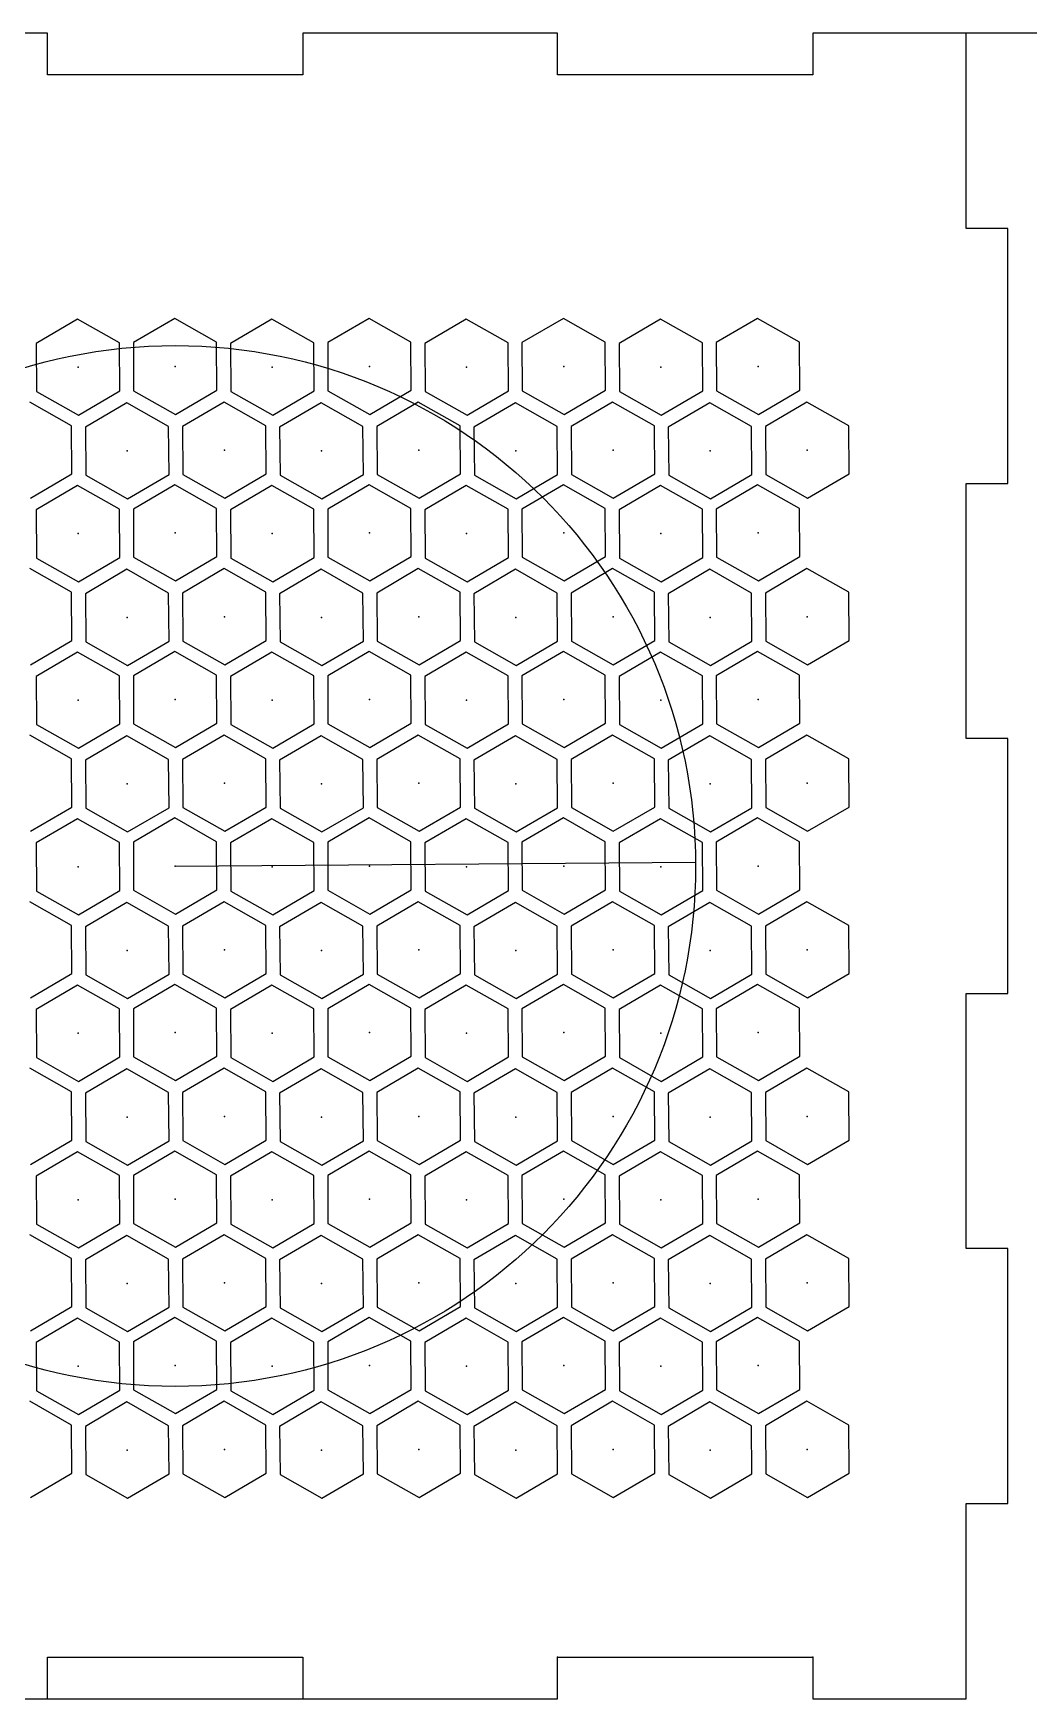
# Model space of a CAD drawing. Header units: centimetres. Extents: x 0 to 37, y 0 to 24.6.
# Drawn here: x 17.28 to 24.45, y 0.3 to 12.3 of the extents above; entities that cross this region are included whole.
import ezdxf

# ---------------------------------------------------------------- set-up
doc = ezdxf.new("R2010")
doc.units = ezdxf.units.CM
doc.header["$MEASUREMENT"] = 0
for name, color, linetype in [('Alarm Clock v4_box (5)', 7, 'Continuous'), ('Alarm Clock v4_Sketch10', 7, 'Continuous'), ('Alarm Clock v4_Sketch8', 7, 'Continuous')]:
    doc.layers.add(name, color=color, linetype=linetype)

msp = doc.modelspace()

# ---------------------------------------------------------------- linework, layer by layer
at = {"layer": 'Alarm Clock v4_box (5)'}
for p, q in [((17.381, 12.3), (15.544, 12.3)), ((17.381, 12), (17.381, 12.3)), ((21.056, 12.3), (19.219, 12.3)), ((19.219, 12.3), (19.219, 12)), ((21.056, 12), (21.056, 12.3)), ((24, 12.3), (22.894, 12.3)), ((22.894, 12.3), (22.894, 12)), ((24, 10.894), (24, 12.3)), ((19.219, 12), (17.381, 12)), ((22.894, 12), (21.056, 12)), ((24.3, 10.894), (24, 10.894)), ((24.3, 9.056), (24.3, 10.894)), ((24, 9.056), (24.3, 9.056)), ((24, 7.219), (24, 9.056)), ((24.3, 7.219), (24, 7.219)), ((24.3, 5.381), (24.3, 7.219)), ((24, 3.544), (24, 5.381)), ((24, 5.381), (24.3, 5.381)), ((24.3, 3.544), (24, 3.544)), ((24.3, 1.706), (24.3, 3.544)), ((24, 0.3), (24, 1.706)), ((24, 1.706), (24.3, 1.706)), ((17.381, 0.6), (19.219, 0.6)), ((17.381, 0.3), (17.381, 0.6)), ((19.219, 0.6), (19.219, 0.3)), ((21.056, 0.3), (21.056, 0.6)), ((21.056, 0.6), (22.894, 0.6)), ((22.894, 0.6), (22.894, 0.3)), ((15.544, 0.3), (17.381, 0.3)), ((19.219, 0.3), (21.056, 0.3)), ((22.894, 0.3), (24, 0.3))]:
    msp.add_line(p, q, dxfattribs=at)
at = {"layer": 'Alarm Clock v4_Sketch10'}
for p, q in [((17.381, 12.3), (15.544, 12.3)), ((17.381, 12), (17.381, 12.3)), ((19.219, 12.3), (19.219, 12)), ((21.056, 12.3), (19.219, 12.3)), ((21.056, 12), (21.056, 12.3)), ((22.894, 12.3), (22.894, 12)), ((24, 12.3), (22.894, 12.3)), ((24, 10.894), (24, 12.3)), ((19.219, 12), (17.381, 12)), ((22.894, 12), (21.056, 12)), ((24.3, 10.894), (24, 10.894)), ((24.3, 9.056), (24.3, 10.894)), ((17.597, 10.241), (17.299, 10.066)), ((17.899, 10.07), (17.597, 10.241)), ((18.297, 10.246), (17.999, 10.071)), ((18.599, 10.075), (18.297, 10.246)), ((18.997, 10.241), (18.699, 10.066)), ((19.299, 10.07), (18.997, 10.241)), ((19.697, 10.246), (19.399, 10.071)), ((19.999, 10.075), (19.697, 10.246)), ((20.397, 10.241), (20.099, 10.066)), ((20.699, 10.07), (20.397, 10.241)), ((21.097, 10.246), (20.799, 10.071)), ((21.399, 10.075), (21.097, 10.246)), ((21.797, 10.241), (21.499, 10.066)), ((22.099, 10.07), (21.797, 10.241)), ((22.497, 10.246), (22.199, 10.071)), ((22.799, 10.075), (22.497, 10.246)), ((17.299, 10.066), (17.301, 9.719)), ((17.901, 9.724), (17.899, 10.07)), ((17.999, 10.071), (18.001, 9.725)), ((18.601, 9.729), (18.599, 10.075)), ((18.699, 10.066), (18.701, 9.719)), ((19.301, 9.724), (19.299, 10.07)), ((19.399, 10.071), (19.401, 9.725)), ((20.001, 9.729), (19.999, 10.075)), ((20.099, 10.066), (20.101, 9.719)), ((20.701, 9.724), (20.699, 10.07)), ((20.799, 10.071), (20.801, 9.725)), ((21.401, 9.729), (21.399, 10.075)), ((21.499, 10.066), (21.501, 9.719)), ((22.101, 9.724), (22.099, 10.07)), ((22.199, 10.071), (22.201, 9.725)), ((22.801, 9.729), (22.799, 10.075)), ((17.603, 9.548), (17.901, 9.724)), ((18.001, 9.725), (18.303, 9.554)), ((18.303, 9.554), (18.601, 9.729)), ((19.003, 9.548), (19.301, 9.724)), ((19.401, 9.725), (19.703, 9.554)), ((19.703, 9.554), (20.001, 9.729)), ((20.403, 9.548), (20.701, 9.724)), ((20.801, 9.725), (21.103, 9.554)), ((21.103, 9.554), (21.401, 9.729)), ((21.803, 9.548), (22.101, 9.724)), ((22.201, 9.725), (22.503, 9.554)), ((22.503, 9.554), (22.801, 9.729)), ((17.553, 9.472), (17.252, 9.643)), ((17.301, 9.719), (17.603, 9.548)), ((17.952, 9.638), (17.653, 9.462)), ((18.253, 9.467), (17.952, 9.638)), ((18.652, 9.643), (18.353, 9.467)), ((18.953, 9.472), (18.652, 9.643)), ((18.701, 9.719), (19.003, 9.548)), ((19.352, 9.638), (19.053, 9.462)), ((19.653, 9.467), (19.352, 9.638)), ((20.052, 9.643), (19.753, 9.467)), ((20.353, 9.472), (20.052, 9.643)), ((20.101, 9.719), (20.403, 9.548)), ((20.752, 9.638), (20.453, 9.462)), ((21.053, 9.467), (20.752, 9.638)), ((21.452, 9.643), (21.153, 9.467)), ((21.753, 9.472), (21.452, 9.643)), ((21.501, 9.719), (21.803, 9.548)), ((22.152, 9.638), (21.853, 9.462)), ((22.453, 9.467), (22.152, 9.638)), ((22.852, 9.643), (22.553, 9.467)), ((23.153, 9.472), (22.852, 9.643)), ((17.556, 9.125), (17.553, 9.472)), ((17.653, 9.462), (17.656, 9.116)), ((18.256, 9.12), (18.253, 9.467)), ((18.353, 9.467), (18.356, 9.121)), ((18.956, 9.125), (18.953, 9.472)), ((19.053, 9.462), (19.056, 9.116)), ((19.656, 9.12), (19.653, 9.467)), ((19.753, 9.467), (19.756, 9.121)), ((20.356, 9.125), (20.353, 9.472)), ((20.453, 9.462), (20.456, 9.116)), ((21.056, 9.12), (21.053, 9.467)), ((21.153, 9.467), (21.156, 9.121)), ((21.756, 9.125), (21.753, 9.472)), ((21.853, 9.462), (21.856, 9.116)), ((22.456, 9.12), (22.453, 9.467)), ((22.553, 9.467), (22.556, 9.121)), ((23.156, 9.125), (23.153, 9.472)), ((17.257, 8.95), (17.556, 9.125)), ((17.957, 8.945), (18.256, 9.12)), ((18.356, 9.121), (18.657, 8.95)), ((18.657, 8.95), (18.956, 9.125)), ((19.357, 8.945), (19.656, 9.12)), ((19.756, 9.121), (20.057, 8.95)), ((20.057, 8.95), (20.356, 9.125)), ((20.757, 8.945), (21.056, 9.12)), ((21.156, 9.121), (21.457, 8.95)), ((21.457, 8.95), (21.756, 9.125)), ((22.157, 8.945), (22.456, 9.12)), ((22.556, 9.121), (22.857, 8.95)), ((22.857, 8.95), (23.156, 9.125)), ((17.597, 9.041), (17.299, 8.866)), ((17.899, 8.87), (17.597, 9.041)), ((17.656, 9.116), (17.957, 8.945)), ((18.297, 9.046), (17.999, 8.871)), ((18.599, 8.875), (18.297, 9.046)), ((18.997, 9.041), (18.699, 8.866)), ((19.299, 8.87), (18.997, 9.041)), ((19.056, 9.116), (19.357, 8.945)), ((19.697, 9.046), (19.399, 8.871)), ((19.999, 8.875), (19.697, 9.046)), ((20.397, 9.041), (20.099, 8.866)), ((20.699, 8.87), (20.397, 9.041)), ((20.456, 9.116), (20.757, 8.945)), ((21.097, 9.046), (20.799, 8.871)), ((21.399, 8.875), (21.097, 9.046)), ((21.797, 9.041), (21.499, 8.866)), ((22.099, 8.87), (21.797, 9.041)), ((21.856, 9.116), (22.157, 8.945)), ((22.497, 9.046), (22.199, 8.871)), ((22.799, 8.875), (22.497, 9.046)), ((24, 9.056), (24.3, 9.056)), ((24, 7.219), (24, 9.056)), ((17.299, 8.866), (17.301, 8.519)), ((17.901, 8.524), (17.899, 8.87)), ((17.999, 8.871), (18.001, 8.525)), ((18.601, 8.529), (18.599, 8.875)), ((18.699, 8.866), (18.701, 8.519)), ((19.301, 8.524), (19.299, 8.87)), ((19.399, 8.871), (19.401, 8.525)), ((20.001, 8.529), (19.999, 8.875)), ((20.099, 8.866), (20.101, 8.519)), ((20.701, 8.524), (20.699, 8.87)), ((20.799, 8.871), (20.801, 8.525)), ((21.401, 8.529), (21.399, 8.875)), ((21.499, 8.866), (21.501, 8.519)), ((22.101, 8.524), (22.099, 8.87)), ((22.199, 8.871), (22.201, 8.525)), ((22.801, 8.529), (22.799, 8.875)), ((17.603, 8.348), (17.901, 8.524)), ((18.001, 8.525), (18.303, 8.354)), ((18.303, 8.354), (18.601, 8.529)), ((19.003, 8.348), (19.301, 8.524)), ((19.401, 8.525), (19.703, 8.354)), ((19.703, 8.354), (20.001, 8.529)), ((20.403, 8.348), (20.701, 8.524)), ((20.801, 8.525), (21.103, 8.354)), ((21.103, 8.354), (21.401, 8.529)), ((21.803, 8.348), (22.101, 8.524)), ((22.201, 8.525), (22.503, 8.354)), ((22.503, 8.354), (22.801, 8.529)), ((17.553, 8.272), (17.252, 8.443)), ((17.301, 8.519), (17.603, 8.348)), ((17.952, 8.438), (17.653, 8.262)), ((18.253, 8.267), (17.952, 8.438)), ((18.652, 8.443), (18.353, 8.267)), ((18.953, 8.272), (18.652, 8.443)), ((18.701, 8.519), (19.003, 8.348)), ((19.352, 8.438), (19.053, 8.262)), ((19.653, 8.267), (19.352, 8.438)), ((20.052, 8.443), (19.753, 8.267)), ((20.353, 8.272), (20.052, 8.443)), ((20.101, 8.519), (20.403, 8.348)), ((20.752, 8.438), (20.453, 8.262)), ((21.053, 8.267), (20.752, 8.438)), ((21.452, 8.443), (21.153, 8.267)), ((21.753, 8.272), (21.452, 8.443)), ((21.501, 8.519), (21.803, 8.348)), ((22.152, 8.438), (21.853, 8.262)), ((22.453, 8.267), (22.152, 8.438)), ((22.852, 8.443), (22.553, 8.267)), ((23.153, 8.272), (22.852, 8.443)), ((17.556, 7.925), (17.553, 8.272)), ((17.653, 8.262), (17.656, 7.916)), ((18.256, 7.92), (18.253, 8.267)), ((18.353, 8.267), (18.356, 7.921)), ((18.956, 7.925), (18.953, 8.272)), ((19.053, 8.262), (19.056, 7.916)), ((19.656, 7.92), (19.653, 8.267)), ((19.753, 8.267), (19.756, 7.921)), ((20.356, 7.925), (20.353, 8.272)), ((20.453, 8.262), (20.456, 7.916)), ((21.056, 7.92), (21.053, 8.267)), ((21.153, 8.267), (21.156, 7.921)), ((21.756, 7.925), (21.753, 8.272)), ((21.853, 8.262), (21.856, 7.916)), ((22.456, 7.92), (22.453, 8.267)), ((22.553, 8.267), (22.556, 7.921)), ((23.156, 7.925), (23.153, 8.272)), ((17.257, 7.75), (17.556, 7.925)), ((17.957, 7.745), (18.256, 7.92)), ((18.356, 7.921), (18.657, 7.75)), ((18.657, 7.75), (18.956, 7.925)), ((19.357, 7.745), (19.656, 7.92)), ((19.756, 7.921), (20.057, 7.75)), ((20.057, 7.75), (20.356, 7.925)), ((20.757, 7.745), (21.056, 7.92)), ((21.156, 7.921), (21.457, 7.75)), ((21.457, 7.75), (21.756, 7.925)), ((22.157, 7.745), (22.456, 7.92)), ((22.556, 7.921), (22.857, 7.75)), ((22.857, 7.75), (23.156, 7.925)), ((17.597, 7.841), (17.299, 7.666)), ((17.899, 7.67), (17.597, 7.841)), ((17.656, 7.916), (17.957, 7.745)), ((18.297, 7.846), (17.999, 7.671)), ((18.599, 7.675), (18.297, 7.846)), ((18.997, 7.841), (18.699, 7.666)), ((19.299, 7.67), (18.997, 7.841)), ((19.056, 7.916), (19.357, 7.745)), ((19.697, 7.846), (19.399, 7.671)), ((19.999, 7.675), (19.697, 7.846)), ((20.397, 7.841), (20.099, 7.666)), ((20.699, 7.67), (20.397, 7.841)), ((20.456, 7.916), (20.757, 7.745)), ((21.097, 7.846), (20.799, 7.671)), ((21.399, 7.675), (21.097, 7.846)), ((21.797, 7.841), (21.499, 7.666)), ((22.099, 7.67), (21.797, 7.841)), ((21.856, 7.916), (22.157, 7.745)), ((22.497, 7.846), (22.199, 7.671)), ((22.799, 7.675), (22.497, 7.846)), ((17.299, 7.666), (17.301, 7.319)), ((17.901, 7.324), (17.899, 7.67)), ((17.999, 7.671), (18.001, 7.325)), ((18.601, 7.329), (18.599, 7.675)), ((18.699, 7.666), (18.701, 7.319)), ((19.301, 7.324), (19.299, 7.67)), ((19.399, 7.671), (19.401, 7.325)), ((20.001, 7.329), (19.999, 7.675)), ((20.099, 7.666), (20.101, 7.319)), ((20.701, 7.324), (20.699, 7.67)), ((20.799, 7.671), (20.801, 7.325)), ((21.401, 7.329), (21.399, 7.675)), ((21.499, 7.666), (21.501, 7.319)), ((22.101, 7.324), (22.099, 7.67)), ((22.199, 7.671), (22.201, 7.325)), ((22.801, 7.329), (22.799, 7.675)), ((17.603, 7.148), (17.901, 7.324)), ((18.001, 7.325), (18.303, 7.154)), ((18.303, 7.154), (18.601, 7.329)), ((19.003, 7.148), (19.301, 7.324)), ((19.401, 7.325), (19.703, 7.154)), ((19.703, 7.154), (20.001, 7.329)), ((20.403, 7.148), (20.701, 7.324)), ((20.801, 7.325), (21.103, 7.154)), ((21.103, 7.154), (21.401, 7.329)), ((21.803, 7.148), (22.101, 7.324)), ((22.201, 7.325), (22.503, 7.154)), ((22.503, 7.154), (22.801, 7.329)), ((17.553, 7.072), (17.252, 7.243)), ((17.301, 7.319), (17.603, 7.148)), ((17.952, 7.238), (17.653, 7.062)), ((18.253, 7.067), (17.952, 7.238)), ((18.652, 7.243), (18.353, 7.067)), ((18.953, 7.072), (18.652, 7.243)), ((18.701, 7.319), (19.003, 7.148)), ((19.352, 7.238), (19.053, 7.062)), ((19.653, 7.067), (19.352, 7.238)), ((20.052, 7.243), (19.753, 7.067)), ((20.353, 7.072), (20.052, 7.243)), ((20.101, 7.319), (20.403, 7.148)), ((20.752, 7.238), (20.453, 7.062)), ((21.053, 7.067), (20.752, 7.238)), ((21.452, 7.243), (21.153, 7.067)), ((21.753, 7.072), (21.452, 7.243)), ((21.501, 7.319), (21.803, 7.148)), ((22.152, 7.238), (21.853, 7.062)), ((22.453, 7.067), (22.152, 7.238)), ((22.852, 7.243), (22.553, 7.067)), ((23.153, 7.072), (22.852, 7.243)), ((24.3, 7.219), (24, 7.219)), ((24.3, 5.381), (24.3, 7.219)), ((17.556, 6.725), (17.553, 7.072)), ((17.653, 7.062), (17.656, 6.716)), ((18.256, 6.72), (18.253, 7.067)), ((18.353, 7.067), (18.356, 6.721)), ((18.956, 6.725), (18.953, 7.072)), ((19.053, 7.062), (19.056, 6.716)), ((19.656, 6.72), (19.653, 7.067)), ((19.753, 7.067), (19.756, 6.721)), ((20.356, 6.725), (20.353, 7.072)), ((20.453, 7.062), (20.456, 6.716)), ((21.056, 6.72), (21.053, 7.067)), ((21.153, 7.067), (21.156, 6.721)), ((21.756, 6.725), (21.753, 7.072)), ((21.853, 7.062), (21.856, 6.716)), ((22.456, 6.72), (22.453, 7.067)), ((22.553, 7.067), (22.556, 6.721)), ((23.156, 6.725), (23.153, 7.072)), ((17.257, 6.55), (17.556, 6.725)), ((17.957, 6.545), (18.256, 6.72)), ((18.356, 6.721), (18.657, 6.55)), ((18.657, 6.55), (18.956, 6.725)), ((19.357, 6.545), (19.656, 6.72)), ((19.756, 6.721), (20.057, 6.55)), ((20.057, 6.55), (20.356, 6.725)), ((20.757, 6.545), (21.056, 6.72)), ((21.156, 6.721), (21.457, 6.55)), ((21.457, 6.55), (21.756, 6.725)), ((22.157, 6.545), (22.456, 6.72)), ((22.556, 6.721), (22.857, 6.55)), ((22.857, 6.55), (23.156, 6.725)), ((17.597, 6.641), (17.299, 6.466)), ((17.899, 6.47), (17.597, 6.641)), ((17.656, 6.716), (17.957, 6.545)), ((18.297, 6.646), (17.999, 6.471)), ((18.599, 6.475), (18.297, 6.646)), ((18.997, 6.641), (18.699, 6.466)), ((19.299, 6.47), (18.997, 6.641)), ((19.056, 6.716), (19.357, 6.545)), ((19.697, 6.646), (19.399, 6.471)), ((19.999, 6.475), (19.697, 6.646)), ((20.397, 6.641), (20.099, 6.466)), ((20.699, 6.47), (20.397, 6.641)), ((20.456, 6.716), (20.757, 6.545)), ((21.097, 6.646), (20.799, 6.471)), ((21.399, 6.475), (21.097, 6.646)), ((21.797, 6.641), (21.499, 6.466)), ((22.099, 6.47), (21.797, 6.641)), ((21.856, 6.716), (22.157, 6.545)), ((22.497, 6.646), (22.199, 6.471)), ((22.799, 6.475), (22.497, 6.646)), ((17.299, 6.466), (17.301, 6.119)), ((17.901, 6.124), (17.899, 6.47)), ((17.999, 6.471), (18.001, 6.125)), ((18.601, 6.129), (18.599, 6.475)), ((18.699, 6.466), (18.701, 6.119)), ((19.301, 6.124), (19.299, 6.47)), ((19.399, 6.471), (19.401, 6.125)), ((20.001, 6.129), (19.999, 6.475)), ((20.099, 6.466), (20.101, 6.119)), ((20.701, 6.124), (20.699, 6.47)), ((20.799, 6.471), (20.801, 6.125)), ((21.401, 6.129), (21.399, 6.475)), ((21.499, 6.466), (21.501, 6.119)), ((22.101, 6.124), (22.099, 6.47)), ((22.199, 6.471), (22.201, 6.125)), ((22.801, 6.129), (22.799, 6.475)), ((18.3, 6.3), (22.05, 6.327)), ((17.603, 5.948), (17.901, 6.124)), ((18.001, 6.125), (18.303, 5.954)), ((18.303, 5.954), (18.601, 6.129)), ((19.003, 5.948), (19.301, 6.124)), ((19.401, 6.125), (19.703, 5.954)), ((19.703, 5.954), (20.001, 6.129)), ((20.403, 5.948), (20.701, 6.124)), ((20.801, 6.125), (21.103, 5.954)), ((21.103, 5.954), (21.401, 6.129)), ((21.803, 5.948), (22.101, 6.124)), ((22.201, 6.125), (22.503, 5.954)), ((22.503, 5.954), (22.801, 6.129)), ((17.553, 5.872), (17.252, 6.043)), ((17.301, 6.119), (17.603, 5.948)), ((17.952, 6.038), (17.653, 5.862)), ((18.253, 5.867), (17.952, 6.038)), ((18.652, 6.043), (18.353, 5.867)), ((18.953, 5.872), (18.652, 6.043)), ((18.701, 6.119), (19.003, 5.948)), ((19.352, 6.038), (19.053, 5.862)), ((19.653, 5.867), (19.352, 6.038)), ((20.052, 6.043), (19.753, 5.867)), ((20.353, 5.872), (20.052, 6.043)), ((20.101, 6.119), (20.403, 5.948)), ((20.752, 6.038), (20.453, 5.862)), ((21.053, 5.867), (20.752, 6.038)), ((21.452, 6.043), (21.153, 5.867)), ((21.753, 5.872), (21.452, 6.043)), ((21.501, 6.119), (21.803, 5.948)), ((22.152, 6.038), (21.853, 5.862)), ((22.453, 5.867), (22.152, 6.038)), ((22.852, 6.043), (22.553, 5.867)), ((23.153, 5.872), (22.852, 6.043)), ((17.556, 5.525), (17.553, 5.872)), ((17.653, 5.862), (17.656, 5.516)), ((18.256, 5.52), (18.253, 5.867)), ((18.353, 5.867), (18.356, 5.521)), ((18.956, 5.525), (18.953, 5.872)), ((19.053, 5.862), (19.056, 5.516)), ((19.656, 5.52), (19.653, 5.867)), ((19.753, 5.867), (19.756, 5.521)), ((20.356, 5.525), (20.353, 5.872)), ((20.453, 5.862), (20.456, 5.516)), ((21.056, 5.52), (21.053, 5.867)), ((21.153, 5.867), (21.156, 5.521)), ((21.756, 5.525), (21.753, 5.872)), ((21.853, 5.862), (21.856, 5.516)), ((22.456, 5.52), (22.453, 5.867)), ((22.553, 5.867), (22.556, 5.521)), ((23.156, 5.525), (23.153, 5.872)), ((17.257, 5.35), (17.556, 5.525)), ((17.957, 5.345), (18.256, 5.52)), ((18.356, 5.521), (18.657, 5.35)), ((18.657, 5.35), (18.956, 5.525)), ((19.357, 5.345), (19.656, 5.52)), ((19.756, 5.521), (20.057, 5.35)), ((20.057, 5.35), (20.356, 5.525)), ((20.757, 5.345), (21.056, 5.52)), ((21.156, 5.521), (21.457, 5.35)), ((21.457, 5.35), (21.756, 5.525)), ((22.157, 5.345), (22.456, 5.52)), ((22.556, 5.521), (22.857, 5.35)), ((22.857, 5.35), (23.156, 5.525)), ((17.597, 5.441), (17.299, 5.266)), ((17.899, 5.27), (17.597, 5.441)), ((17.656, 5.516), (17.957, 5.345)), ((18.297, 5.446), (17.999, 5.271)), ((18.599, 5.275), (18.297, 5.446)), ((18.997, 5.441), (18.699, 5.266)), ((19.299, 5.27), (18.997, 5.441)), ((19.056, 5.516), (19.357, 5.345)), ((19.697, 5.446), (19.399, 5.271)), ((19.999, 5.275), (19.697, 5.446)), ((20.397, 5.441), (20.099, 5.266)), ((20.699, 5.27), (20.397, 5.441)), ((20.456, 5.516), (20.757, 5.345)), ((21.097, 5.446), (20.799, 5.271)), ((21.399, 5.275), (21.097, 5.446)), ((21.797, 5.441), (21.499, 5.266)), ((22.099, 5.27), (21.797, 5.441)), ((21.856, 5.516), (22.157, 5.345)), ((22.497, 5.446), (22.199, 5.271)), ((22.799, 5.275), (22.497, 5.446)), ((24, 3.544), (24, 5.381)), ((24, 5.381), (24.3, 5.381)), ((17.299, 5.266), (17.301, 4.919)), ((17.901, 4.924), (17.899, 5.27)), ((17.999, 5.271), (18.001, 4.925)), ((18.601, 4.929), (18.599, 5.275)), ((18.699, 5.266), (18.701, 4.919)), ((19.301, 4.924), (19.299, 5.27)), ((19.399, 5.271), (19.401, 4.925)), ((20.001, 4.929), (19.999, 5.275)), ((20.099, 5.266), (20.101, 4.919)), ((20.701, 4.924), (20.699, 5.27)), ((20.799, 5.271), (20.801, 4.925)), ((21.401, 4.929), (21.399, 5.275)), ((21.499, 5.266), (21.501, 4.919)), ((22.101, 4.924), (22.099, 5.27)), ((22.199, 5.271), (22.201, 4.925)), ((22.801, 4.929), (22.799, 5.275)), ((17.603, 4.748), (17.901, 4.924)), ((18.001, 4.925), (18.303, 4.754)), ((18.303, 4.754), (18.601, 4.929)), ((19.003, 4.748), (19.301, 4.924)), ((19.401, 4.925), (19.703, 4.754)), ((19.703, 4.754), (20.001, 4.929)), ((20.403, 4.748), (20.701, 4.924)), ((20.801, 4.925), (21.103, 4.754)), ((21.103, 4.754), (21.401, 4.929)), ((21.803, 4.748), (22.101, 4.924)), ((22.201, 4.925), (22.503, 4.754)), ((22.503, 4.754), (22.801, 4.929)), ((17.553, 4.672), (17.252, 4.843)), ((17.301, 4.919), (17.603, 4.748)), ((17.952, 4.838), (17.653, 4.662)), ((18.253, 4.667), (17.952, 4.838)), ((18.652, 4.843), (18.353, 4.667)), ((18.953, 4.672), (18.652, 4.843)), ((18.701, 4.919), (19.003, 4.748)), ((19.352, 4.838), (19.053, 4.662)), ((19.653, 4.667), (19.352, 4.838)), ((20.052, 4.843), (19.753, 4.667)), ((20.353, 4.672), (20.052, 4.843)), ((20.101, 4.919), (20.403, 4.748)), ((20.752, 4.838), (20.453, 4.662)), ((21.053, 4.667), (20.752, 4.838)), ((21.452, 4.843), (21.153, 4.667)), ((21.753, 4.672), (21.452, 4.843)), ((21.501, 4.919), (21.803, 4.748)), ((22.152, 4.838), (21.853, 4.662)), ((22.453, 4.667), (22.152, 4.838)), ((22.852, 4.843), (22.553, 4.667)), ((23.153, 4.672), (22.852, 4.843)), ((17.556, 4.325), (17.553, 4.672)), ((17.653, 4.662), (17.656, 4.316)), ((18.256, 4.32), (18.253, 4.667)), ((18.353, 4.667), (18.356, 4.321)), ((18.956, 4.325), (18.953, 4.672)), ((19.053, 4.662), (19.056, 4.316)), ((19.656, 4.32), (19.653, 4.667)), ((19.753, 4.667), (19.756, 4.321)), ((20.356, 4.325), (20.353, 4.672)), ((20.453, 4.662), (20.456, 4.316)), ((21.056, 4.32), (21.053, 4.667)), ((21.153, 4.667), (21.156, 4.321)), ((21.756, 4.325), (21.753, 4.672)), ((21.853, 4.662), (21.856, 4.316)), ((22.456, 4.32), (22.453, 4.667)), ((22.553, 4.667), (22.556, 4.321)), ((23.156, 4.325), (23.153, 4.672)), ((17.257, 4.15), (17.556, 4.325)), ((17.957, 4.145), (18.256, 4.32)), ((18.356, 4.321), (18.657, 4.15)), ((18.657, 4.15), (18.956, 4.325)), ((19.357, 4.145), (19.656, 4.32)), ((19.756, 4.321), (20.057, 4.15)), ((20.057, 4.15), (20.356, 4.325)), ((20.757, 4.145), (21.056, 4.32)), ((21.156, 4.321), (21.457, 4.15)), ((21.457, 4.15), (21.756, 4.325)), ((22.157, 4.145), (22.456, 4.32)), ((22.556, 4.321), (22.857, 4.15)), ((22.857, 4.15), (23.156, 4.325)), ((17.597, 4.241), (17.299, 4.066)), ((17.899, 4.07), (17.597, 4.241)), ((17.656, 4.316), (17.957, 4.145)), ((18.297, 4.246), (17.999, 4.071)), ((18.599, 4.075), (18.297, 4.246)), ((18.997, 4.241), (18.699, 4.066)), ((19.299, 4.07), (18.997, 4.241)), ((19.056, 4.316), (19.357, 4.145)), ((19.697, 4.246), (19.399, 4.071)), ((19.999, 4.075), (19.697, 4.246)), ((20.397, 4.241), (20.099, 4.066)), ((20.699, 4.07), (20.397, 4.241)), ((20.456, 4.316), (20.757, 4.145)), ((21.097, 4.246), (20.799, 4.071)), ((21.399, 4.075), (21.097, 4.246)), ((21.797, 4.241), (21.499, 4.066)), ((22.099, 4.07), (21.797, 4.241)), ((21.856, 4.316), (22.157, 4.145)), ((22.497, 4.246), (22.199, 4.071)), ((22.799, 4.075), (22.497, 4.246)), ((17.299, 4.066), (17.301, 3.719)), ((17.901, 3.724), (17.899, 4.07)), ((17.999, 4.071), (18.001, 3.725)), ((18.601, 3.729), (18.599, 4.075)), ((18.699, 4.066), (18.701, 3.719)), ((19.301, 3.724), (19.299, 4.07)), ((19.399, 4.071), (19.401, 3.725)), ((20.001, 3.729), (19.999, 4.075)), ((20.099, 4.066), (20.101, 3.719)), ((20.701, 3.724), (20.699, 4.07)), ((20.799, 4.071), (20.801, 3.725)), ((21.401, 3.729), (21.399, 4.075)), ((21.499, 4.066), (21.501, 3.719)), ((22.101, 3.724), (22.099, 4.07)), ((22.199, 4.071), (22.201, 3.725)), ((22.801, 3.729), (22.799, 4.075)), ((17.603, 3.548), (17.901, 3.724)), ((18.001, 3.725), (18.303, 3.554)), ((18.303, 3.554), (18.601, 3.729)), ((19.003, 3.548), (19.301, 3.724)), ((19.401, 3.725), (19.703, 3.554)), ((19.703, 3.554), (20.001, 3.729)), ((20.403, 3.548), (20.701, 3.724)), ((20.801, 3.725), (21.103, 3.554)), ((21.103, 3.554), (21.401, 3.729)), ((21.803, 3.548), (22.101, 3.724)), ((22.201, 3.725), (22.503, 3.554)), ((22.503, 3.554), (22.801, 3.729)), ((17.553, 3.472), (17.252, 3.643)), ((17.301, 3.719), (17.603, 3.548)), ((17.952, 3.638), (17.653, 3.462)), ((18.253, 3.467), (17.952, 3.638)), ((18.652, 3.643), (18.353, 3.467)), ((18.953, 3.472), (18.652, 3.643)), ((18.701, 3.719), (19.003, 3.548)), ((19.352, 3.638), (19.053, 3.462)), ((19.653, 3.467), (19.352, 3.638)), ((20.052, 3.643), (19.753, 3.467)), ((20.353, 3.472), (20.052, 3.643)), ((20.101, 3.719), (20.403, 3.548)), ((20.752, 3.638), (20.453, 3.462)), ((21.053, 3.467), (20.752, 3.638)), ((21.452, 3.643), (21.153, 3.467)), ((21.753, 3.472), (21.452, 3.643)), ((21.501, 3.719), (21.803, 3.548)), ((22.152, 3.638), (21.853, 3.462)), ((22.453, 3.467), (22.152, 3.638)), ((22.852, 3.643), (22.553, 3.467)), ((23.153, 3.472), (22.852, 3.643)), ((24.3, 3.544), (24, 3.544)), ((24.3, 1.706), (24.3, 3.544)), ((17.556, 3.125), (17.553, 3.472)), ((17.653, 3.462), (17.656, 3.116)), ((18.256, 3.12), (18.253, 3.467)), ((18.353, 3.467), (18.356, 3.121)), ((18.956, 3.125), (18.953, 3.472)), ((19.053, 3.462), (19.056, 3.116)), ((19.656, 3.12), (19.653, 3.467)), ((19.753, 3.467), (19.756, 3.121)), ((20.356, 3.125), (20.353, 3.472)), ((20.453, 3.462), (20.456, 3.116)), ((21.056, 3.12), (21.053, 3.467)), ((21.153, 3.467), (21.156, 3.121)), ((21.756, 3.125), (21.753, 3.472)), ((21.853, 3.462), (21.856, 3.116)), ((22.456, 3.12), (22.453, 3.467)), ((22.553, 3.467), (22.556, 3.121)), ((23.156, 3.125), (23.153, 3.472)), ((17.257, 2.95), (17.556, 3.125)), ((17.957, 2.945), (18.256, 3.12)), ((18.356, 3.121), (18.657, 2.95)), ((18.657, 2.95), (18.956, 3.125)), ((19.357, 2.945), (19.656, 3.12)), ((19.756, 3.121), (20.057, 2.95)), ((20.057, 2.95), (20.356, 3.125)), ((20.757, 2.945), (21.056, 3.12)), ((21.156, 3.121), (21.457, 2.95)), ((21.457, 2.95), (21.756, 3.125)), ((22.157, 2.945), (22.456, 3.12)), ((22.556, 3.121), (22.857, 2.95)), ((22.857, 2.95), (23.156, 3.125)), ((17.597, 3.041), (17.299, 2.866)), ((17.899, 2.87), (17.597, 3.041)), ((17.656, 3.116), (17.957, 2.945)), ((18.297, 3.046), (17.999, 2.871)), ((18.599, 2.875), (18.297, 3.046)), ((18.997, 3.041), (18.699, 2.866)), ((19.299, 2.87), (18.997, 3.041)), ((19.056, 3.116), (19.357, 2.945)), ((19.697, 3.046), (19.399, 2.871)), ((19.999, 2.875), (19.697, 3.046)), ((20.397, 3.041), (20.099, 2.866)), ((20.699, 2.87), (20.397, 3.041)), ((20.456, 3.116), (20.757, 2.945)), ((21.097, 3.046), (20.799, 2.871)), ((21.399, 2.875), (21.097, 3.046)), ((21.797, 3.041), (21.499, 2.866)), ((22.099, 2.87), (21.797, 3.041)), ((21.856, 3.116), (22.157, 2.945)), ((22.497, 3.046), (22.199, 2.871)), ((22.799, 2.875), (22.497, 3.046)), ((17.299, 2.866), (17.301, 2.519)), ((17.901, 2.524), (17.899, 2.87)), ((17.999, 2.871), (18.001, 2.525)), ((18.601, 2.529), (18.599, 2.875)), ((18.699, 2.866), (18.701, 2.519)), ((19.301, 2.524), (19.299, 2.87)), ((19.399, 2.871), (19.401, 2.525)), ((20.001, 2.529), (19.999, 2.875)), ((20.099, 2.866), (20.101, 2.519)), ((20.701, 2.524), (20.699, 2.87)), ((20.799, 2.871), (20.801, 2.525)), ((21.401, 2.529), (21.399, 2.875)), ((21.499, 2.866), (21.501, 2.519)), ((22.101, 2.524), (22.099, 2.87)), ((22.199, 2.871), (22.201, 2.525)), ((22.801, 2.529), (22.799, 2.875)), ((17.603, 2.348), (17.901, 2.524)), ((18.001, 2.525), (18.303, 2.354)), ((18.303, 2.354), (18.601, 2.529)), ((19.003, 2.348), (19.301, 2.524)), ((19.401, 2.525), (19.703, 2.354)), ((19.703, 2.354), (20.001, 2.529)), ((20.403, 2.348), (20.701, 2.524)), ((20.801, 2.525), (21.103, 2.354)), ((21.103, 2.354), (21.401, 2.529)), ((21.803, 2.348), (22.101, 2.524)), ((22.201, 2.525), (22.503, 2.354)), ((22.503, 2.354), (22.801, 2.529)), ((17.553, 2.272), (17.252, 2.443)), ((17.301, 2.519), (17.603, 2.348)), ((17.952, 2.438), (17.653, 2.262)), ((18.253, 2.267), (17.952, 2.438)), ((18.652, 2.443), (18.353, 2.267)), ((18.953, 2.272), (18.652, 2.443)), ((18.701, 2.519), (19.003, 2.348)), ((19.352, 2.438), (19.053, 2.262)), ((19.653, 2.267), (19.352, 2.438)), ((20.052, 2.443), (19.753, 2.267)), ((20.353, 2.272), (20.052, 2.443)), ((20.101, 2.519), (20.403, 2.348)), ((20.752, 2.438), (20.453, 2.262)), ((21.053, 2.267), (20.752, 2.438)), ((21.452, 2.443), (21.153, 2.267)), ((21.753, 2.272), (21.452, 2.443)), ((21.501, 2.519), (21.803, 2.348)), ((22.152, 2.438), (21.853, 2.262)), ((22.453, 2.267), (22.152, 2.438)), ((22.852, 2.443), (22.553, 2.267)), ((23.153, 2.272), (22.852, 2.443)), ((17.556, 1.925), (17.553, 2.272)), ((17.653, 2.262), (17.656, 1.916)), ((18.256, 1.92), (18.253, 2.267)), ((18.353, 2.267), (18.356, 1.921)), ((18.956, 1.925), (18.953, 2.272)), ((19.053, 2.262), (19.056, 1.916)), ((19.656, 1.92), (19.653, 2.267)), ((19.753, 2.267), (19.756, 1.921)), ((20.356, 1.925), (20.353, 2.272)), ((20.453, 2.262), (20.456, 1.916)), ((21.056, 1.92), (21.053, 2.267)), ((21.153, 2.267), (21.156, 1.921)), ((21.756, 1.925), (21.753, 2.272)), ((21.853, 2.262), (21.856, 1.916)), ((22.456, 1.92), (22.453, 2.267)), ((22.553, 2.267), (22.556, 1.921)), ((23.156, 1.925), (23.153, 2.272)), ((17.257, 1.75), (17.556, 1.925)), ((17.957, 1.745), (18.256, 1.92)), ((18.356, 1.921), (18.657, 1.75)), ((18.657, 1.75), (18.956, 1.925)), ((19.357, 1.745), (19.656, 1.92)), ((19.756, 1.921), (20.057, 1.75)), ((20.057, 1.75), (20.356, 1.925)), ((20.757, 1.745), (21.056, 1.92)), ((21.156, 1.921), (21.457, 1.75)), ((21.457, 1.75), (21.756, 1.925)), ((22.157, 1.745), (22.456, 1.92)), ((22.556, 1.921), (22.857, 1.75)), ((22.857, 1.75), (23.156, 1.925)), ((17.656, 1.916), (17.957, 1.745)), ((19.056, 1.916), (19.357, 1.745)), ((20.456, 1.916), (20.757, 1.745)), ((21.856, 1.916), (22.157, 1.745)), ((24, 0.3), (24, 1.706)), ((24, 1.706), (24.3, 1.706)), ((17.381, 0.6), (19.219, 0.6)), ((17.381, 0.3), (17.381, 0.6)), ((19.219, 0.6), (19.219, 0.3)), ((21.056, 0.6), (22.894, 0.6)), ((21.056, 0.3), (21.056, 0.6)), ((22.894, 0.6), (22.894, 0.3)), ((15.544, 0.3), (17.381, 0.3)), ((17.381, 0.3), (19.219, 0.3)), ((19.219, 0.3), (21.056, 0.3)), ((22.894, 0.3), (24, 0.3))]:
    msp.add_line(p, q, dxfattribs=at)
msp.add_circle((18.3, 6.3), 3.75, dxfattribs=at)
for p in [(17.6, 9.895), (18.3, 9.9), (18.3, 9.9), (18.3, 9.9), (19, 9.895), (19.7, 9.9), (19.7, 9.9), (19.7, 9.9), (20.4, 9.895), (21.1, 9.9), (21.1, 9.9), (21.1, 9.9), (21.8, 9.895), (22.5, 9.9), (22.5, 9.9), (22.5, 9.9), (17.955, 9.291), (18.655, 9.296), (19.355, 9.291), (20.055, 9.296), (20.755, 9.291), (21.455, 9.296), (22.155, 9.291), (22.855, 9.296), (17.6, 8.695), (18.3, 8.7), (18.3, 8.7), (18.3, 8.7), (19, 8.695), (19.7, 8.7), (19.7, 8.7), (19.7, 8.7), (20.4, 8.695), (21.1, 8.7), (21.1, 8.7), (21.1, 8.7), (21.8, 8.695), (22.5, 8.7), (22.5, 8.7), (22.5, 8.7), (17.955, 8.091), (18.655, 8.096), (19.355, 8.091), (20.055, 8.096), (20.755, 8.091), (21.455, 8.096), (22.155, 8.091), (22.855, 8.096), (17.6, 7.495), (18.3, 7.5), (18.3, 7.5), (18.3, 7.5), (19, 7.495), (19.7, 7.5), (19.7, 7.5), (19.7, 7.5), (20.4, 7.495), (21.1, 7.5), (21.1, 7.5), (21.1, 7.5), (21.8, 7.495), (22.5, 7.5), (22.5, 7.5), (22.5, 7.5), (17.955, 6.891), (18.655, 6.896), (19.355, 6.891), (20.055, 6.896), (20.755, 6.891), (21.455, 6.896), (22.155, 6.891), (22.855, 6.896), (17.6, 6.295), (18.3, 6.3), (19, 6.295), (19.7, 6.3), (19.7, 6.3), (19.7, 6.3), (20.4, 6.295), (21.1, 6.3), (21.1, 6.3), (21.1, 6.3), (21.8, 6.295), (22.5, 6.3), (22.5, 6.3), (22.5, 6.3), (17.955, 5.691), (18.655, 5.696), (19.355, 5.691), (20.055, 5.696), (20.755, 5.691), (21.455, 5.696), (22.155, 5.691), (22.855, 5.696), (17.6, 5.095), (18.3, 5.1), (18.3, 5.1), (18.3, 5.1), (19, 5.095), (19.7, 5.1), (19.7, 5.1), (19.7, 5.1), (20.4, 5.095), (21.1, 5.1), (21.1, 5.1), (21.1, 5.1), (21.8, 5.095), (22.5, 5.1), (22.5, 5.1), (22.5, 5.1), (17.955, 4.491), (18.655, 4.496), (19.355, 4.491), (20.055, 4.496), (20.755, 4.491), (21.455, 4.496), (22.155, 4.491), (22.855, 4.496), (17.6, 3.895), (18.3, 3.9), (18.3, 3.9), (18.3, 3.9), (19, 3.895), (19.7, 3.9), (19.7, 3.9), (19.7, 3.9), (20.4, 3.895), (21.1, 3.9), (21.1, 3.9), (21.1, 3.9), (21.8, 3.895), (22.5, 3.9), (22.5, 3.9), (22.5, 3.9), (17.955, 3.291), (18.655, 3.296), (19.355, 3.291), (20.055, 3.296), (20.755, 3.291), (21.455, 3.296), (22.155, 3.291), (22.855, 3.296), (17.6, 2.695), (18.3, 2.7), (18.3, 2.7), (18.3, 2.7), (19, 2.695), (19.7, 2.7), (19.7, 2.7), (19.7, 2.7), (20.4, 2.695), (21.1, 2.7), (21.1, 2.7), (21.1, 2.7), (21.8, 2.695), (22.5, 2.7), (22.5, 2.7), (22.5, 2.7), (17.955, 2.091), (18.655, 2.096), (19.355, 2.091), (20.055, 2.096), (20.755, 2.091), (21.455, 2.096), (22.155, 2.091), (22.855, 2.096), (21.056, 0.6), (22.894, 0.6)]:
    msp.add_point(p, dxfattribs=at)
at = {"layer": 'Alarm Clock v4_Sketch8'}
msp.add_line((26.006, 12.3), (24, 12.3), dxfattribs=at)

doc.saveas('drawing.dxf')
